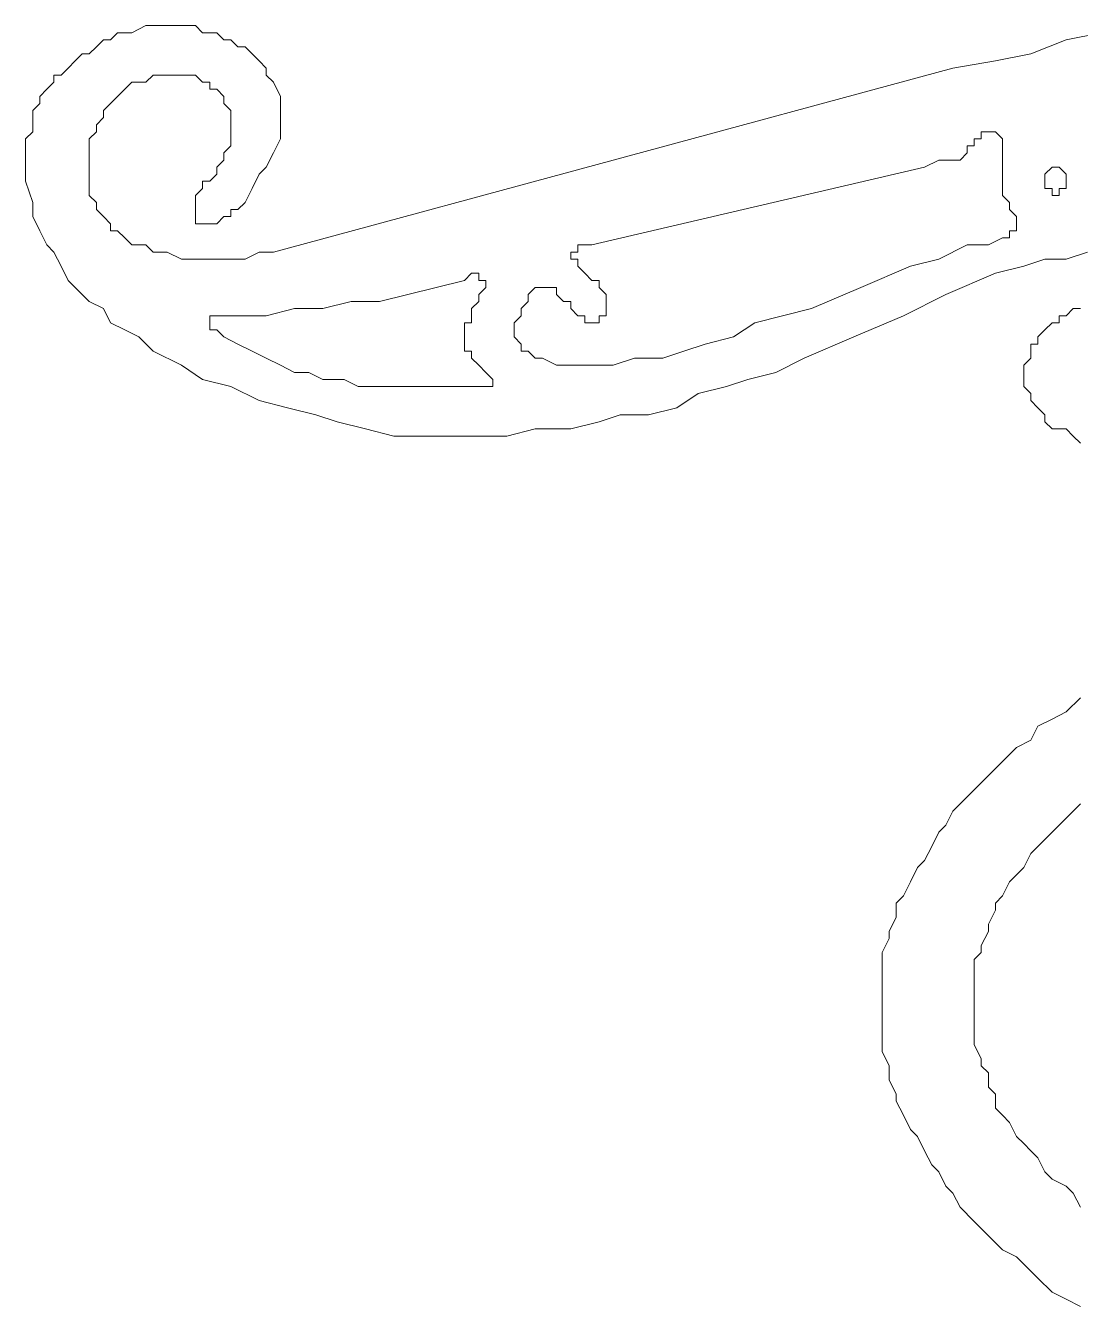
# Model space of a CAD drawing. Extents: x -66030 to 95157, y -13132 to 45879.
# Drawn here: x -2207 to -1625, y 8510 to 9217 of the extents above; entities that cross this region are included whole.
import ezdxf

# ---------------------------------------------------------------- set-up
doc = ezdxf.new("R2010")
doc.units = 0
doc.header["$LTSCALE"] = 100
doc.header["$MEASUREMENT"] = 0
doc.layers.get('0').update_dxf_attribs({"linetype": 'CONTINUOUS'})

msp = doc.modelspace()

# ---------------------------------------------------------------- linework, layer by layer
at = {"lineweight": 0}
for points in [[(-1620.66, 9092.26), (-1632.37, 9088.35), (-1644.09, 9088.35), (-1655.81, 9084.45), (-1671.43, 9080.54), (-1698.78, 9068.82), (-1722.21, 9057.1), (-1749.55, 9045.39), (-1776.89, 9033.67), (-1792.52, 9025.86), (-1808.14, 9021.95), (-1819.86, 9018.04), (-1835.48, 9014.14), (-1847.2, 9006.33), (-1862.83, 9002.42), (-1878.45, 9002.42), (-1890.17, 8998.52), (-1905.79, 8994.61), (-1925.32, 8994.61), (-1940.95, 8990.7), (-1956.57, 8990.7), (-1972.19, 8990.7), (-1987.82, 8990.7), (-2003.44, 8990.7), (-2019.06, 8994.61), (-2034.69, 8998.52), (-2046.41, 9002.42), (-2062.03, 9006.33), (-2077.65, 9010.23), (-2093.28, 9018.04), (-2108.9, 9021.95), (-2120.62, 9029.76), (-2136.24, 9037.57), (-2144.06, 9045.39), (-2151.87, 9049.29), (-2159.68, 9053.2), (-2163.59, 9061.01), (-2171.4, 9064.92), (-2179.21, 9072.73), (-2183.12, 9076.63), (-2187.02, 9084.45), (-2190.93, 9092.26), (-2194.83, 9096.16), (-2198.74, 9103.98), (-2202.65, 9111.79), (-2202.65, 9119.6), (-2206.55, 9131.32), (-2206.55, 9139.13), (-2206.55, 9150.85), (-2206.55, 9154.75), (-2202.65, 9158.66), (-2202.65, 9162.57), (-2202.65, 9170.38), (-2198.74, 9174.28), (-2198.74, 9178.19), (-2194.83, 9182.1), (-2190.93, 9186), (-2190.93, 9189.91), (-2187.02, 9189.91), (-2183.12, 9193.81), (-2179.21, 9197.72), (-2175.3, 9201.63), (-2171.4, 9201.63), (-2167.49, 9205.53), (-2163.59, 9209.44), (-2159.68, 9209.44), (-2155.77, 9213.34), (-2151.87, 9213.34), (-2147.96, 9213.34), (-2140.15, 9217.25), (-2136.24, 9217.25), (-2132.34, 9217.25), (-2128.43, 9217.25), (-2124.53, 9217.25), (-2120.62, 9217.25), (-2112.81, 9217.25), (-2108.9, 9213.34), (-2105, 9213.34), (-2101.09, 9213.34), (-2097.18, 9209.44), (-2093.28, 9209.44), (-2089.37, 9205.53), (-2085.47, 9205.53), (-2081.56, 9201.63), (-2081.56, 9201.63), (-2077.65, 9197.72), (-2077.65, 9197.72), (-2073.75, 9193.81), (-2073.75, 9189.91), (-2069.84, 9186), (-2065.94, 9178.19), (-2065.94, 9174.28), (-2065.94, 9166.47), (-2065.94, 9162.57), (-2065.94, 9154.75), (-2069.84, 9146.94), (-2073.75, 9139.13), (-2077.65, 9135.22), (-2081.56, 9127.41), (-2085.47, 9119.6), (-2089.37, 9115.69), (-2093.28, 9115.69), (-2093.28, 9111.79), (-2097.18, 9111.79), (-2101.09, 9107.88), (-2105, 9107.88), (-2105, 9107.88), (-2108.9, 9107.88), (-2108.9, 9107.88), (-2112.81, 9107.88), (-2112.81, 9111.79), (-2112.81, 9111.79), (-2112.81, 9111.79), (-2112.81, 9115.69), (-2112.81, 9119.6), (-2112.81, 9119.6), (-2112.81, 9123.51), (-2108.9, 9127.41), (-2108.9, 9131.32), (-2105, 9131.32), (-2101.09, 9135.22), (-2101.09, 9139.13), (-2097.18, 9143.04), (-2097.18, 9146.94), (-2093.28, 9150.85), (-2093.28, 9158.66), (-2093.28, 9162.57), (-2093.28, 9166.47), (-2093.28, 9170.38), (-2097.18, 9174.28), (-2097.18, 9178.19), (-2101.09, 9182.1), (-2101.09, 9182.1), (-2105, 9182.1), (-2105, 9186), (-2108.9, 9186), (-2112.81, 9189.91), (-2120.62, 9189.91), (-2124.53, 9189.91), (-2128.43, 9189.91), (-2136.24, 9189.91), (-2140.15, 9186), (-2144.06, 9186), (-2147.96, 9186), (-2151.87, 9182.1), (-2155.77, 9178.19), (-2159.68, 9174.28), (-2163.59, 9170.38), (-2163.59, 9166.47), (-2167.49, 9162.57), (-2167.49, 9158.66), (-2171.4, 9154.75), (-2171.4, 9150.85), (-2171.4, 9143.04), (-2171.4, 9139.13), (-2171.4, 9135.22), (-2171.4, 9131.32), (-2171.4, 9123.51), (-2167.49, 9119.6), (-2167.49, 9115.69), (-2167.49, 9115.69), (-2163.59, 9111.79), (-2159.68, 9107.88), (-2159.68, 9103.98), (-2155.77, 9103.98), (-2151.87, 9100.07), (-2147.96, 9096.16), (-2144.06, 9096.16), (-2140.15, 9096.16), (-2136.24, 9092.26), (-2128.43, 9092.26), (-2120.62, 9088.35), (-2112.81, 9088.35), (-2105, 9088.35), (-2097.18, 9088.35), (-2085.47, 9088.35), (-2077.65, 9092.26), (-2069.84, 9092.26), (-1694.87, 9193.81), (-1671.43, 9197.72), (-1651.9, 9201.63), (-1632.37, 9209.44), (-1612.84, 9213.34)], [(-1624.56, 8986.8), (-1628.47, 8990.7), (-1632.37, 8994.61), (-1640.19, 8994.61), (-1644.09, 8998.52), (-1644.09, 9002.42), (-1648, 9006.33), (-1651.9, 9010.23), (-1651.9, 9010.23), (-1651.9, 9014.14), (-1655.81, 9018.04), (-1655.81, 9021.95), (-1655.81, 9025.86), (-1655.81, 9029.76), (-1651.9, 9033.67), (-1651.9, 9037.57), (-1651.9, 9041.48), (-1648, 9041.48), (-1648, 9045.39), (-1644.09, 9049.29), (-1640.19, 9053.2), (-1636.28, 9053.2), (-1636.28, 9057.1), (-1632.37, 9057.1), (-1628.47, 9061.01), (-1624.56, 9061.01)], [(-1624.56, 8510.27), (-1632.37, 8514.18), (-1640.19, 8518.08), (-1648, 8525.89), (-1651.9, 8529.8), (-1659.72, 8537.61), (-1667.53, 8541.52), (-1671.43, 8545.42), (-1679.25, 8553.23), (-1683.15, 8557.14), (-1690.96, 8564.95), (-1694.87, 8572.76), (-1698.78, 8576.67), (-1702.68, 8584.48), (-1706.59, 8588.39), (-1710.49, 8596.2), (-1714.4, 8604.01), (-1718.31, 8607.92), (-1722.21, 8615.73), (-1726.12, 8623.54), (-1726.12, 8627.45), (-1730.02, 8635.26), (-1730.02, 8643.07), (-1733.93, 8650.88), (-1733.93, 8654.79), (-1733.93, 8662.6), (-1733.93, 8670.41), (-1733.93, 8678.23), (-1733.93, 8686.04), (-1733.93, 8689.94), (-1733.93, 8697.76), (-1733.93, 8705.57), (-1730.02, 8713.38), (-1730.02, 8717.29), (-1726.12, 8725.1), (-1726.12, 8732.91), (-1722.21, 8736.82), (-1718.31, 8744.63), (-1714.4, 8752.44), (-1710.49, 8756.35), (-1706.59, 8764.16), (-1702.68, 8771.97), (-1698.78, 8775.87), (-1694.87, 8783.69), (-1690.96, 8787.59), (-1683.15, 8795.4), (-1679.25, 8799.31), (-1671.43, 8807.12), (-1667.53, 8811.03), (-1659.72, 8818.84), (-1651.9, 8822.75), (-1648, 8830.56), (-1640.19, 8834.46), (-1632.37, 8838.37), (-1624.56, 8846.18)], [(-1624.56, 8564.95), (-1628.47, 8572.76), (-1632.37, 8576.67), (-1640.19, 8580.58), (-1644.09, 8584.48), (-1648, 8592.29), (-1651.9, 8596.2), (-1655.81, 8600.11), (-1659.72, 8604.01), (-1663.62, 8611.82), (-1667.53, 8615.73), (-1671.43, 8619.64), (-1671.43, 8627.45), (-1675.34, 8631.35), (-1675.34, 8639.17), (-1679.25, 8643.07), (-1679.25, 8646.98), (-1683.15, 8654.79), (-1683.15, 8658.7), (-1683.15, 8666.51), (-1683.15, 8670.41), (-1683.15, 8678.23), (-1683.15, 8682.13), (-1683.15, 8689.94), (-1683.15, 8693.85), (-1683.15, 8701.66), (-1679.25, 8705.57), (-1679.25, 8709.47), (-1675.34, 8717.29), (-1675.34, 8721.19), (-1671.43, 8729), (-1671.43, 8732.91), (-1667.53, 8736.82), (-1663.62, 8744.63), (-1659.72, 8748.53), (-1655.81, 8752.44), (-1651.9, 8760.25), (-1648, 8764.16), (-1644.09, 8768.06), (-1640.19, 8771.97), (-1632.37, 8779.78), (-1628.47, 8783.69), (-1624.56, 8787.59)], [(-1624.56, 8564.95), (-1628.47, 8572.76), (-1632.37, 8576.67), (-1640.19, 8580.58), (-1644.09, 8584.48), (-1648, 8592.29), (-1651.9, 8596.2), (-1655.81, 8600.11), (-1659.72, 8604.01), (-1663.62, 8611.82), (-1667.53, 8615.73), (-1671.43, 8619.64), (-1671.43, 8627.45), (-1675.34, 8631.35), (-1675.34, 8639.17), (-1679.25, 8643.07), (-1679.25, 8646.98), (-1683.15, 8654.79), (-1683.15, 8658.7), (-1683.15, 8666.51), (-1683.15, 8670.41), (-1683.15, 8678.23), (-1683.15, 8682.13), (-1683.15, 8689.94), (-1683.15, 8693.85), (-1683.15, 8701.66), (-1679.25, 8705.57), (-1679.25, 8709.47), (-1675.34, 8717.29), (-1675.34, 8721.19), (-1671.43, 8729), (-1671.43, 8732.91), (-1667.53, 8736.82), (-1663.62, 8744.63), (-1659.72, 8748.53), (-1655.81, 8752.44), (-1651.9, 8760.25), (-1648, 8764.16), (-1644.09, 8768.06), (-1640.19, 8771.97), (-1632.37, 8779.78), (-1628.47, 8783.69), (-1624.56, 8787.59)]]:
    msp.add_lwpolyline(points, dxfattribs=at)
for points in [[(-1667.53, 9150.85), (-1667.53, 9154.75), (-1671.43, 9158.66), (-1671.43, 9158.66), (-1671.43, 9158.66), (-1675.34, 9158.66), (-1675.34, 9158.66), (-1679.25, 9158.66), (-1679.25, 9154.75), (-1683.15, 9154.75), (-1683.15, 9150.85), (-1683.15, 9150.85), (-1687.06, 9150.85), (-1687.06, 9146.94), (-1690.96, 9143.04), (-1694.87, 9143.04), (-1702.68, 9143.04), (-1710.49, 9139.13), (-1894.07, 9096.16), (-1897.98, 9096.16), (-1901.89, 9096.16), (-1901.89, 9096.16), (-1901.89, 9092.26), (-1905.79, 9092.26), (-1905.79, 9092.26), (-1905.79, 9088.35), (-1901.89, 9088.35), (-1901.89, 9084.45), (-1897.98, 9080.54), (-1894.07, 9076.63), (-1890.17, 9076.63), (-1890.17, 9072.73), (-1890.17, 9072.73), (-1886.26, 9068.82), (-1886.26, 9064.92), (-1886.26, 9064.92), (-1886.26, 9061.01), (-1886.26, 9057.1), (-1886.26, 9057.1), (-1890.17, 9057.1), (-1890.17, 9053.2), (-1890.17, 9053.2), (-1894.07, 9053.2), (-1894.07, 9053.2), (-1897.98, 9053.2), (-1897.98, 9057.1), (-1901.89, 9057.1), (-1901.89, 9057.1), (-1905.79, 9061.01), (-1905.79, 9064.92), (-1909.7, 9064.92), (-1913.6, 9068.82), (-1913.6, 9072.73), (-1917.51, 9072.73), (-1917.51, 9072.73), (-1917.51, 9072.73), (-1921.42, 9072.73), (-1921.42, 9072.73), (-1925.32, 9072.73), (-1925.32, 9072.73), (-1925.32, 9072.73), (-1929.23, 9068.82), (-1929.23, 9064.92), (-1933.13, 9061.01), (-1933.13, 9057.1), (-1937.04, 9053.2), (-1937.04, 9049.29), (-1937.04, 9045.39), (-1933.13, 9041.48), (-1933.13, 9041.48), (-1933.13, 9037.57), (-1929.23, 9037.57), (-1925.32, 9033.67), (-1925.32, 9033.67), (-1921.42, 9033.67), (-1913.6, 9029.76), (-1905.79, 9029.76), (-1901.89, 9029.76), (-1894.07, 9029.76), (-1890.17, 9029.76), (-1882.36, 9029.76), (-1870.64, 9033.67), (-1855.01, 9033.67), (-1843.3, 9037.57), (-1831.58, 9041.48), (-1815.95, 9045.39), (-1804.24, 9053.2), (-1772.99, 9061.01), (-1745.65, 9072.73), (-1718.31, 9084.45), (-1702.68, 9088.35), (-1687.06, 9096.16), (-1679.25, 9096.16), (-1675.34, 9096.16), (-1667.53, 9100.07), (-1663.62, 9100.07), (-1663.62, 9103.98), (-1659.72, 9103.98), (-1659.72, 9103.98), (-1659.72, 9107.88), (-1659.72, 9107.88), (-1659.72, 9111.79), (-1659.72, 9111.79), (-1659.72, 9111.79), (-1663.62, 9115.69), (-1663.62, 9119.6), (-1663.62, 9119.6), (-1667.53, 9123.51), (-1667.53, 9123.51), (-1667.53, 9127.41), (-1667.53, 9131.32), (-1667.53, 9135.22), (-1667.53, 9143.04), (-1667.53, 9150.85)], [(-1636.28, 9139.13), (-1640.19, 9139.13), (-1640.19, 9139.13), (-1640.19, 9139.13), (-1644.09, 9135.22), (-1644.09, 9135.22), (-1644.09, 9135.22), (-1644.09, 9131.32), (-1644.09, 9131.32), (-1644.09, 9131.32), (-1644.09, 9127.41), (-1644.09, 9127.41), (-1644.09, 9127.41), (-1640.19, 9127.41), (-1640.19, 9123.51), (-1640.19, 9123.51), (-1636.28, 9123.51), (-1636.28, 9123.51), (-1636.28, 9123.51), (-1636.28, 9127.41), (-1632.37, 9127.41), (-1632.37, 9127.41), (-1632.37, 9127.41), (-1632.37, 9131.32), (-1632.37, 9131.32), (-1632.37, 9131.32), (-1632.37, 9135.22), (-1632.37, 9135.22), (-1632.37, 9135.22), (-1636.28, 9139.13), (-1636.28, 9139.13), (-1636.28, 9139.13), (-1636.28, 9139.13)], [(-1956.57, 9068.82), (-1952.66, 9072.73), (-1952.66, 9076.63), (-1952.66, 9076.63), (-1952.66, 9076.63), (-1956.57, 9076.63), (-1956.57, 9080.54), (-1960.48, 9080.54), (-1960.48, 9080.54), (-1964.38, 9076.63), (-1980, 9072.73), (-1995.63, 9068.82), (-2011.25, 9064.92), (-2026.88, 9064.92), (-2042.5, 9061.01), (-2058.12, 9061.01), (-2073.75, 9057.1), (-2089.37, 9057.1), (-2097.18, 9057.1), (-2101.09, 9057.1), (-2105, 9057.1), (-2105, 9053.2), (-2105, 9053.2), (-2105, 9053.2), (-2105, 9053.2), (-2105, 9053.2), (-2105, 9049.29), (-2105, 9049.29), (-2101.09, 9049.29), (-2097.18, 9045.39), (-2089.37, 9041.48), (-2081.56, 9037.57), (-2073.75, 9033.67), (-2065.94, 9029.76), (-2058.12, 9025.86), (-2050.31, 9025.86), (-2042.5, 9021.95), (-2030.78, 9021.95), (-2022.97, 9018.04), (-2015.16, 9018.04), (-2007.35, 9018.04), (-1995.63, 9018.04), (-1987.82, 9018.04), (-1980, 9018.04), (-1960.48, 9018.04), (-1956.57, 9018.04), (-1952.66, 9018.04), (-1952.66, 9018.04), (-1948.76, 9018.04), (-1948.76, 9018.04), (-1948.76, 9018.04), (-1948.76, 9021.95), (-1948.76, 9021.95), (-1948.76, 9021.95), (-1952.66, 9025.86), (-1952.66, 9025.86), (-1956.57, 9029.76), (-1956.57, 9029.76), (-1960.48, 9033.67), (-1960.48, 9033.67), (-1960.48, 9037.57), (-1964.38, 9037.57), (-1964.38, 9041.48), (-1964.38, 9045.39), (-1964.38, 9045.39), (-1964.38, 9049.29), (-1964.38, 9053.2), (-1960.48, 9053.2), (-1960.48, 9057.1), (-1960.48, 9061.01), (-1956.57, 9064.92), (-1956.57, 9068.82)]]:
    msp.add_lwpolyline(points, close=True, dxfattribs=at)

doc.saveas('drawing.dxf')
